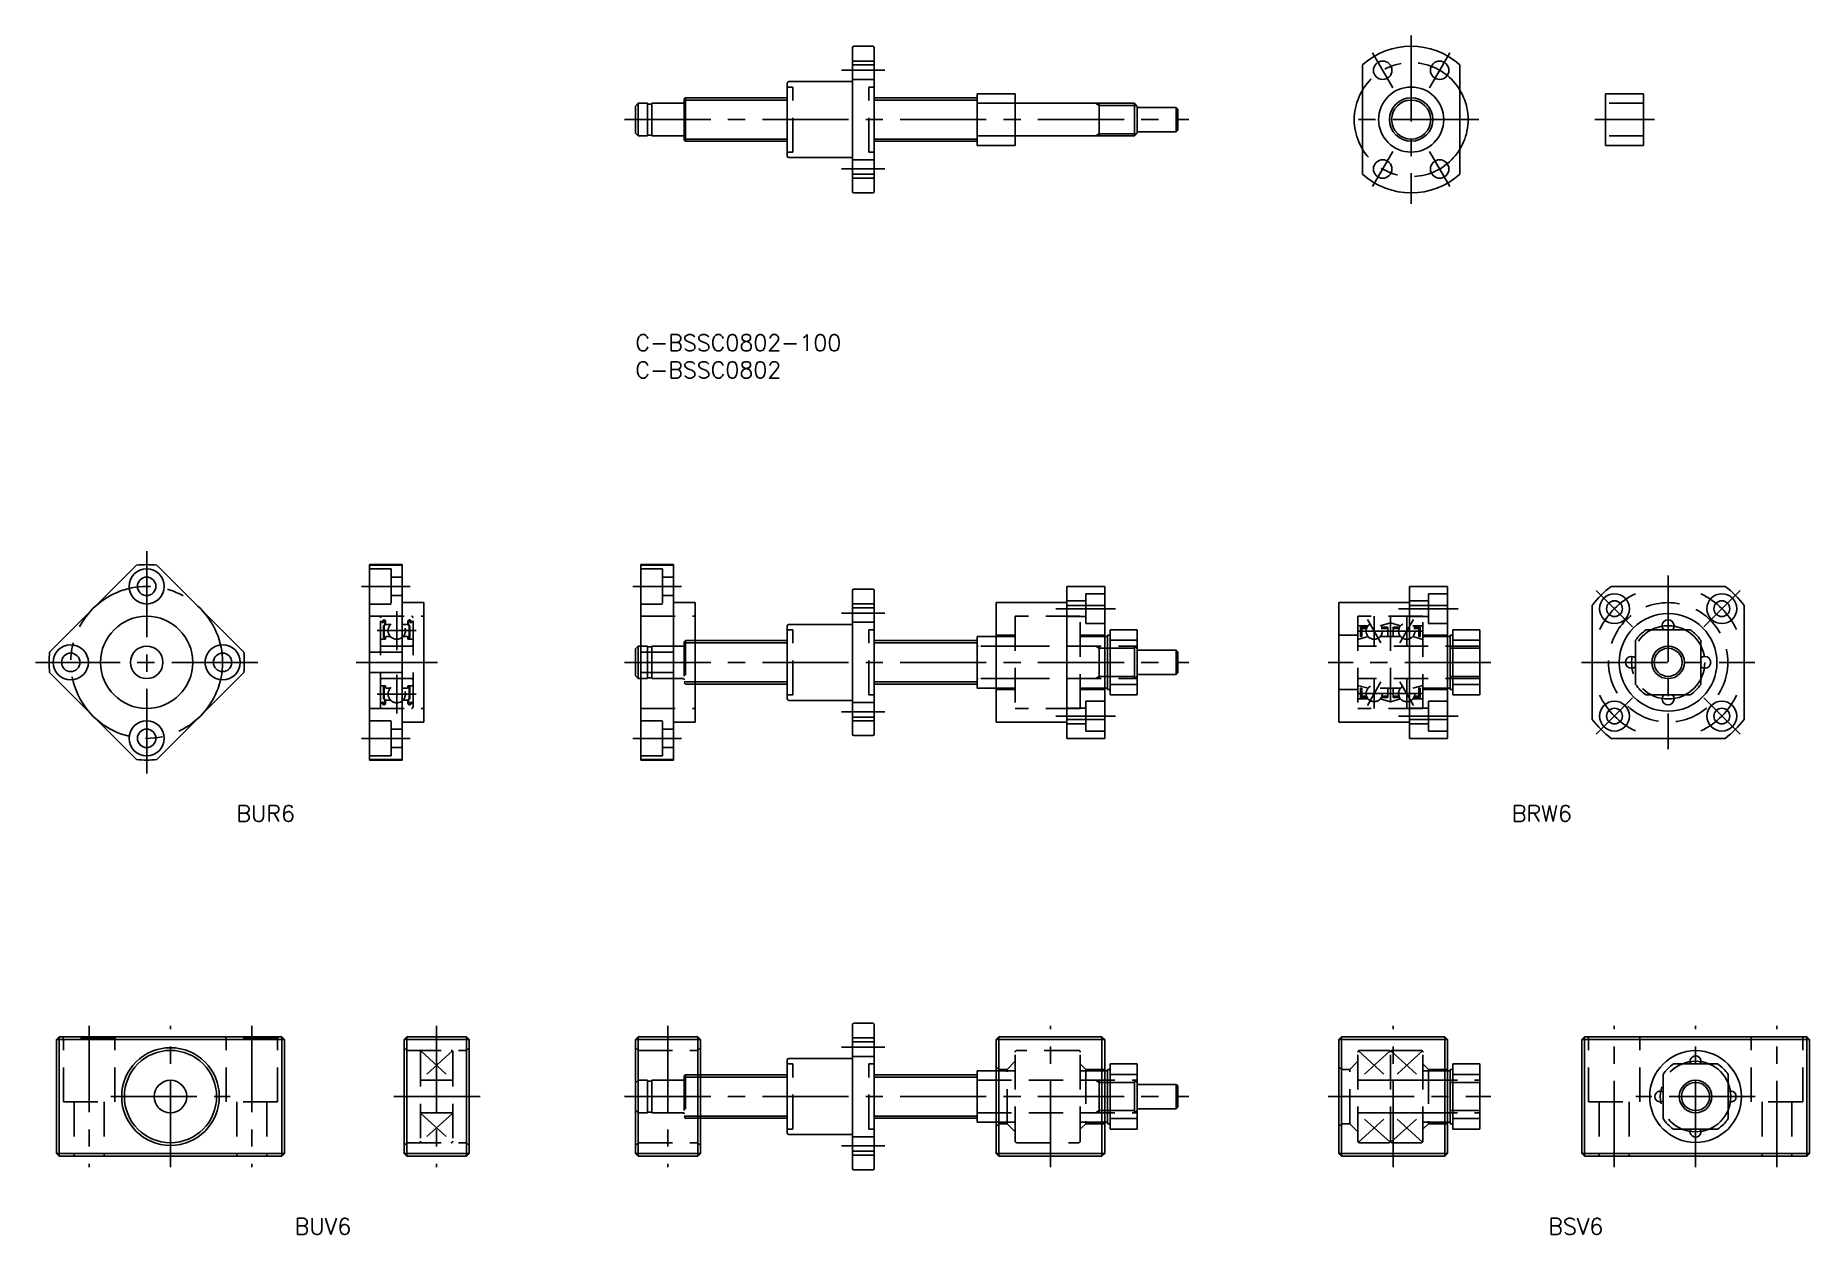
# Model space of a CAD drawing. Extents: x -111 to 216, y -166 to 55.
import ezdxf

# ---------------------------------------------------------------- set-up
doc = ezdxf.new("R2010")
doc.units = 0
doc.header["$LTSCALE"] = 0.5
for name, pattern in [('CENTER', [50.8, 31.75, -6.35, 6.35, -6.35]), ('DASHED', [19.05, 12.7, -6.35]), ('PHANTOM', [63.5, 31.75, -6.35, 6.35, -6.35, 6.35, -6.35])]:
    doc.linetypes.add(name, pattern=pattern)
doc.layers.get('0').update_dxf_attribs({"linetype": 'CONTINUOUS'})
doc.layers.add('CENTER', color=1, linetype='CENTER')
doc.styles.get("Standard").update_dxf_attribs({"font": 'txt.shx', "height": 3, "bigfont": 'bigfont.shx'})

# ---------------------------------------------------------------- blocks, each defined once
blk = doc.blocks.new('*U31')
at = {"color": 7, "linetype": 'CONTINUOUS'}
blk.add_text('C-BSSC0802-100', height=3, dxfattribs=at).set_placement((0, -3))
blk = doc.blocks.new('*U32')
at = {"color": 7, "linetype": 'CONTINUOUS'}
blk.add_text('C-BSSC0802', height=3, dxfattribs=at).set_placement((0, -8))
blk = doc.blocks.new('*U33')
at = {"color": 7, "linetype": 'CONTINUOUS'}
blk.add_text('BUR6', height=3, dxfattribs=at).set_placement((-73.55, -89.74))
blk = doc.blocks.new('*U34')
at = {"color": 7, "linetype": 'CONTINUOUS'}
blk.add_text('BUV6', height=3, dxfattribs=at).set_placement((-62.81, -165.81))
blk = doc.blocks.new('*U35')
at = {"color": 7, "linetype": 'CONTINUOUS'}
blk.add_text('BSV6', height=3, dxfattribs=at).set_placement((168.27, -165.81))
blk = doc.blocks.new('*U36')
at = {"color": 7, "linetype": 'CONTINUOUS'}
blk.add_text('BRW6', height=3, dxfattribs=at).set_placement((161.56, -89.74))

msp = doc.modelspace()

# ---------------------------------------------------------------- linework, layer by layer
at = {"color": 7, "linetype": 'CONTINUOUS'}
for p, q in [((40, 26.36), (40, 52.86)), ((40.25, 53.11), (43.75, 53.11)), ((44, 26.36), (44, 52.86)), ((40, 49.67), (44, 49.67)), ((134, 49.67), (134, 29.54)), ((152, 49.67), (152, 29.54)), ((28, 32.86), (28, 46.36)), ((28.25, 46.61), (40, 46.61)), ((0.5, 42.61), (0, 42.11)), ((0.5, 42.61), (0.5, 36.61)), ((0.5, 42.61), (2.2, 42.61)), ((2.2, 42.61), (2.2, 36.61)), ((3, 42.61), (8.8, 42.61)), ((3, 42.61), (3, 36.61)), ((9.2, 43.61), (9, 43.41)), ((9, 43.41), (9, 35.81)), ((9.2, 43.61), (28, 43.61)), ((9.2, 43.61), (9.2, 35.61)), ((44, 43.61), (63, 43.61)), ((63, 43.61), (63, 35.61)), ((63.2, 42.61), (92, 42.61)), ((85.5, 42.61), (85.5, 36.61)), ((92, 42.61), (92, 36.61)), ((92, 42.61), (92.5, 42.11)), ((178.84, 44.36), (185.84, 44.36)), ((178.84, 44.36), (178.84, 34.86)), ((185.84, 44.36), (185.84, 34.86)), ((0, 42.11), (0, 37.11)), ((2.2, 42.46), (3, 42.46)), ((92.5, 42.11), (92.5, 37.11)), ((92.5, 41.86), (99.7, 41.86)), ((99.7, 41.86), (100, 41.56)), ((99.7, 41.86), (99.7, 37.36)), ((100, 41.56), (100, 37.66)), ((0, 37.11), (0.5, 36.61)), ((0.5, 36.61), (2.2, 36.61)), ((2.2, 36.76), (3, 36.76)), ((3, 36.61), (8.8, 36.61)), ((63.2, 36.61), (92, 36.61)), ((92, 36.61), (92.5, 37.11)), ((92.5, 37.36), (99.7, 37.36)), ((100, 37.66), (99.7, 37.36)), ((9.2, 35.61), (9, 35.81)), ((9.2, 35.61), (28, 35.61)), ((44, 35.61), (63, 35.61)), ((178.84, 34.86), (185.84, 34.86)), ((28.25, 32.61), (40, 32.61)), ((44, 29.54), (40, 29.54)), ((40.25, 26.11), (43.75, 26.11)), ((-92, -42.5), (-108, -58.5)), ((-88.2, -42.5), (-72.2, -58.5)), ((-49, -78.39), (-49, -42.39)), ((-49, -42.39), (-43, -42.39)), ((-49, -42.5), (-43, -42.5)), ((-43, -42.39), (-43, -78.39)), ((1, -78.39), (1, -42.39)), ((1, -42.39), (7, -42.39)), ((1, -42.5), (7, -42.5)), ((7, -42.39), (7, -78.39)), ((40, -73.64), (40, -47.14)), ((40.25, -46.89), (43.75, -46.89)), ((44, -73.64), (44, -47.14)), ((79.5, -74.39), (79.5, -46.39)), ((79.5, -46.39), (86.5, -46.39)), ((86.5, -74.39), (86.5, -46.39)), ((142.68, -74.39), (142.68, -46.39)), ((142.68, -46.39), (149.68, -46.39)), ((149.68, -74.39), (149.68, -46.39)), ((179.87, -46.39), (200.87, -46.39)), ((-39, -49.39), (-43, -49.39)), ((-39, -71.39), (-39, -49.39)), ((11, -49.39), (7, -49.39)), ((11, -71.39), (11, -49.39)), ((40, -50.33), (44, -50.33)), ((66.5, -71.39), (66.5, -49.39)), ((66.5, -49.39), (79.5, -49.39)), ((79.5, -49.89), (86.5, -49.89)), ((129.68, -71.39), (129.68, -49.39)), ((129.68, -49.39), (142.68, -49.39)), ((142.68, -49.89), (149.68, -49.89)), ((176.37, -70.89), (176.37, -49.89)), ((204.37, -49.89), (204.37, -70.89)), ((28, -67.14), (28, -53.64)), ((28.25, -53.39), (40, -53.39)), ((87, -55.39), (87, -65.39)), ((87, -55.39), (87.5, -55.39)), ((87.5, -54.39), (92.5, -54.39)), ((87.5, -54.39), (87.5, -66.39)), ((92.5, -54.39), (92.5, -66.39)), ((150.18, -55.39), (150.18, -65.39)), ((150.18, -55.39), (150.68, -55.39)), ((150.68, -54.39), (155.68, -54.39)), ((150.68, -54.39), (150.68, -66.39)), ((155.68, -54.39), (155.68, -66.39)), ((186.3, -54.39), (194.44, -54.39)), ((-49, -58.5), (-43, -58.5)), ((0.5, -57.39), (0, -57.89)), ((0, -57.89), (0, -62.89)), ((0.5, -57.39), (0.5, -63.39)), ((1, -57.39), (0.5, -57.39)), ((1, -58.5), (7, -58.5)), ((11, -56.39), (28, -56.39)), ((44, -56.39), (63, -56.39)), ((63, -55.64), (63, -65.14)), ((66.5, -55.64), (63, -55.64)), ((86.5, -55.64), (87, -55.64)), ((92.5, -56.32), (87.5, -56.32)), ((92.5, -58.14), (99.7, -58.14)), ((99.7, -58.14), (100, -58.44)), ((99.7, -58.14), (99.7, -62.64)), ((100, -58.44), (100, -62.34)), ((149.68, -55.64), (150.18, -55.64)), ((155.68, -56.32), (150.68, -56.32)), ((184.37, -64.46), (184.37, -56.32)), ((196.37, -56.32), (196.37, -64.46)), ((-92, -78.29), (-108, -62.29)), ((-72.2, -62.29), (-88.2, -78.29)), ((-49, -62.29), (-43, -62.29)), ((0, -62.89), (0.5, -63.39)), ((1, -63.39), (0.5, -63.39)), ((1, -62.29), (7, -62.29)), ((11, -64.39), (28, -64.39)), ((44, -64.39), (63, -64.39)), ((66.5, -65.14), (63, -65.14)), ((86.5, -65.14), (87, -65.14)), ((87, -65.39), (87.5, -65.39)), ((92.5, -64.46), (87.5, -64.46)), ((92.5, -62.64), (99.7, -62.64)), ((100, -62.34), (99.7, -62.64)), ((149.68, -65.14), (150.18, -65.14)), ((150.18, -65.39), (150.68, -65.39)), ((155.68, -64.46), (150.68, -64.46)), ((28.25, -67.39), (40, -67.39)), ((87.5, -66.39), (92.5, -66.39)), ((150.68, -66.39), (155.68, -66.39)), ((194.44, -66.39), (186.3, -66.39)), ((-39, -71.39), (-43, -71.39)), ((11, -71.39), (7, -71.39)), ((44, -70.46), (40, -70.46)), ((66.5, -71.39), (79.5, -71.39)), ((86.5, -70.89), (79.5, -70.89)), ((129.68, -71.39), (142.68, -71.39)), ((149.68, -70.89), (142.68, -70.89)), ((40.25, -73.89), (43.75, -73.89)), ((86.5, -74.39), (79.5, -74.39)), ((149.68, -74.39), (142.68, -74.39)), ((179.87, -74.39), (200.87, -74.39)), ((-49, -78.29), (-43, -78.29)), ((-49, -78.39), (-43, -78.39)), ((1, -78.29), (7, -78.29)), ((1, -78.39), (7, -78.39)), ((40, -153.64), (40, -127.14)), ((40.25, -126.89), (43.75, -126.89)), ((44, -153.64), (44, -127.14)), ((-106.21, -129.39), (-106.71, -129.89)), ((-106.71, -129.89), (-106.71, -150.89)), ((-64.71, -129.89), (-106.71, -129.89)), ((-65.21, -129.39), (-106.21, -129.39)), ((-106.21, -129.39), (-106.21, -151.39)), ((-64.71, -129.89), (-65.21, -129.39)), ((-65.21, -151.39), (-65.21, -129.39)), ((-64.71, -150.89), (-64.71, -129.89)), ((-42.15, -129.39), (-42.65, -129.89)), ((-42.65, -129.89), (-42.65, -150.89)), ((-30.65, -129.89), (-42.65, -129.89)), ((-31.15, -129.39), (-42.15, -129.39)), ((-42.15, -129.39), (-42.15, -151.39)), ((-30.65, -129.89), (-31.15, -129.39)), ((-31.15, -151.39), (-31.15, -129.39)), ((-30.65, -150.89), (-30.65, -129.89)), ((0.5, -129.39), (0, -129.89)), ((0, -129.89), (0, -150.89)), ((12, -129.89), (0, -129.89)), ((11.5, -129.39), (0.5, -129.39)), ((0.5, -129.39), (0.5, -151.39)), ((12, -129.89), (11.5, -129.39)), ((11.5, -151.39), (11.5, -129.39)), ((12, -150.89), (12, -129.89)), ((40, -130.33), (44, -130.33)), ((66.5, -129.89), (67, -129.39)), ((66.5, -150.89), (66.5, -129.89)), ((86.5, -129.89), (66.5, -129.89)), ((86, -129.39), (67, -129.39)), ((67, -129.39), (67, -151.39)), ((86, -129.39), (86.5, -129.89)), ((86, -151.39), (86, -129.39)), ((86.5, -129.89), (86.5, -150.89)), ((129.68, -129.89), (130.18, -129.39)), ((129.68, -150.89), (129.68, -129.89)), ((149.68, -129.89), (129.68, -129.89)), ((149.18, -129.39), (130.18, -129.39)), ((130.18, -129.39), (130.18, -151.39)), ((149.18, -129.39), (149.68, -129.89)), ((149.18, -151.39), (149.18, -129.39)), ((149.68, -129.89), (149.68, -150.89)), ((174.43, -129.89), (174.93, -129.39)), ((216.43, -129.89), (174.43, -129.89)), ((174.43, -129.89), (174.43, -150.89)), ((174.93, -129.39), (215.93, -129.39)), ((174.93, -129.39), (174.93, -151.39)), ((215.93, -151.39), (215.93, -129.39)), ((215.93, -129.39), (216.43, -129.89)), ((216.43, -129.89), (216.43, -150.89)), ((28, -147.14), (28, -133.64)), ((28.25, -133.39), (40, -133.39)), ((12, -136.39), (28, -136.39)), ((44, -136.39), (63, -136.39)), ((63, -135.64), (66.5, -135.64)), ((63, -135.64), (63, -145.14)), ((86.5, -135.64), (87, -135.64)), ((87, -145.39), (87, -135.39)), ((87, -135.39), (87.5, -135.39)), ((87.5, -134.39), (92.5, -134.39)), ((87.5, -134.39), (87.5, -146.39)), ((92.5, -136.32), (87.5, -136.32)), ((92.5, -134.39), (92.5, -146.39)), ((149.68, -135.64), (150.18, -135.64)), ((150.18, -145.39), (150.18, -135.39)), ((150.18, -135.39), (150.68, -135.39)), ((150.68, -134.39), (155.68, -134.39)), ((150.68, -134.39), (150.68, -146.39)), ((155.68, -136.32), (150.68, -136.32)), ((155.68, -134.39), (155.68, -146.39)), ((189.43, -144.46), (189.43, -136.32)), ((191.36, -134.39), (199.5, -134.39)), ((201.43, -136.32), (201.43, -144.46)), ((92.5, -138.14), (99.7, -138.14)), ((99.7, -138.14), (100, -138.44)), ((99.7, -138.14), (99.7, -142.64)), ((100, -138.44), (100, -142.34)), ((92.5, -142.64), (99.7, -142.64)), ((100, -142.34), (99.7, -142.64)), ((12, -144.39), (28, -144.39)), ((44, -144.39), (63, -144.39)), ((63, -145.14), (66.5, -145.14)), ((86.5, -145.14), (87, -145.14)), ((87, -145.39), (87.5, -145.39)), ((92.5, -144.46), (87.5, -144.46)), ((87.5, -146.39), (92.5, -146.39)), ((149.68, -145.14), (150.18, -145.14)), ((150.18, -145.39), (150.68, -145.39)), ((155.68, -144.46), (150.68, -144.46)), ((150.68, -146.39), (155.68, -146.39)), ((199.5, -146.39), (191.36, -146.39)), ((28.25, -147.39), (40, -147.39)), ((-106.71, -150.89), (-106.21, -151.39)), ((-106.71, -150.89), (-64.71, -150.89)), ((-65.21, -151.39), (-106.21, -151.39)), ((-65.21, -151.39), (-64.71, -150.89)), ((-42.65, -150.89), (-42.15, -151.39)), ((-42.65, -150.89), (-30.65, -150.89)), ((-31.15, -151.39), (-42.15, -151.39)), ((-31.15, -151.39), (-30.65, -150.89)), ((0, -150.89), (0.5, -151.39)), ((0, -150.89), (12, -150.89)), ((11.5, -151.39), (0.5, -151.39)), ((11.5, -151.39), (12, -150.89)), ((44, -150.46), (40, -150.46)), ((67, -151.39), (66.5, -150.89)), ((66.5, -150.89), (86.5, -150.89)), ((86, -151.39), (67, -151.39)), ((86.5, -150.89), (86, -151.39)), ((130.18, -151.39), (129.68, -150.89)), ((129.68, -150.89), (149.68, -150.89)), ((149.18, -151.39), (130.18, -151.39)), ((149.68, -150.89), (149.18, -151.39)), ((174.43, -150.89), (216.43, -150.89)), ((174.93, -151.39), (174.43, -150.89)), ((215.93, -151.39), (174.93, -151.39)), ((216.43, -150.89), (215.93, -151.39)), ((40.25, -153.89), (43.75, -153.89))]:
    msp.add_line(p, q, dxfattribs=at)
at = {"color": 3, "linetype": 'DASHED'}
for p, q in [((44, 50.4), (40, 50.4)), ((44, 47), (40, 47)), ((28, 45.61), (29, 45.61)), ((29, 33.61), (29, 45.61)), ((43, 33.61), (43, 45.61)), ((43, 45.61), (44, 45.61)), ((185.84, 42.61), (178.84, 42.61)), ((185.84, 36.61), (178.84, 36.61)), ((28, 33.61), (29, 33.61)), ((43, 33.61), (44, 33.61)), ((44, 32.21), (40, 32.21)), ((44, 28.81), (40, 28.81)), ((-49, -43.14), (-45, -43.14)), ((-45, -43.14), (-45, -49.64)), ((-45, -44.69), (-43, -44.69)), ((1, -43.14), (5, -43.14)), ((5, -43.14), (5, -49.64)), ((5, -44.69), (7, -44.69)), ((-45, -48.09), (-43, -48.09)), ((5, -48.09), (7, -48.09)), ((79.5, -49.05), (83, -49.05)), ((86.5, -47.75), (83, -47.75)), ((83, -53.25), (83, -47.75)), ((142.68, -49.05), (146.18, -49.05)), ((149.68, -47.75), (146.18, -47.75)), ((146.18, -53.25), (146.18, -47.75)), ((-49, -49.64), (-45, -49.64)), ((-49, -51.89), (-39, -51.89)), ((-47, -68.59), (-47, -52.19)), ((-41, -68.59), (-41, -52.19)), ((1, -49.64), (5, -49.64)), ((1, -51.89), (11, -51.89)), ((44, -49.6), (40, -49.6)), ((82, -51.89), (70, -51.89)), ((70, -51.89), (70, -68.89)), ((79.5, -51.95), (83, -51.95)), ((82, -68.89), (82, -51.89)), ((145.18, -51.89), (133.18, -51.89)), ((133.18, -51.89), (133.18, -68.89)), ((139.18, -51.89), (139.18, -68.89)), ((142.68, -51.95), (146.18, -51.95)), ((145.18, -68.89), (145.18, -51.89)), ((-47, -52.79), (-46.9, -52.89)), ((-46.9, -52.89), (-46.69, -52.89)), ((-46.69, -52.89), (-46.58, -52.72)), ((-46.64, -53.07), (-46.53, -53.13)), ((-46.58, -52.96), (-46.47, -52.78)), ((-46.47, -53.02), (-46.58, -52.96)), ((-46.53, -53.13), (-46.47, -53.02)), ((-46.18, -53.44), (-46.44, -53.7)), ((-46.44, -53.7), (-46.44, -55.75)), ((-46.06, -53.5), (-46.31, -53.75)), ((-46.31, -55.75), (-46.31, -53.75)), ((-46.18, -52.86), (-46.18, -53.44)), ((-46.06, -52.86), (-46.06, -53.5)), ((-46.06, -53.34), (-45.96, -53.44)), ((-45.96, -53.44), (-45.14, -53.44)), ((-42.04, -53.44), (-42.86, -53.44)), ((-41.94, -53.34), (-42.04, -53.44)), ((-41.94, -52.86), (-41.94, -53.5)), ((-41.94, -53.5), (-41.69, -53.75)), ((-41.82, -52.86), (-41.82, -53.44)), ((-41.82, -53.44), (-41.57, -53.7)), ((-41.69, -55.75), (-41.69, -53.75)), ((-41.57, -53.7), (-41.57, -55.75)), ((-41.42, -52.96), (-41.53, -52.78)), ((-41.53, -53.02), (-41.42, -52.96)), ((-41.47, -53.13), (-41.53, -53.02)), ((-41.36, -53.07), (-41.47, -53.13)), ((-41.31, -52.89), (-41.42, -52.72)), ((-41.1, -52.89), (-41.31, -52.89)), ((-41, -52.79), (-41.1, -52.89)), ((28, -54.39), (29, -54.39)), ((29, -66.39), (29, -54.39)), ((44, -53), (40, -53)), ((43, -66.39), (43, -54.39)), ((43, -54.39), (44, -54.39)), ((70, -55.39), (66.5, -55.39)), ((86.5, -55.39), (82, -55.39)), ((86.5, -53.25), (83, -53.25)), ((133.18, -55.39), (129.68, -55.39)), ((133.18, -53.64), (133.68, -53.64)), ((133.18, -53.64), (133.68, -53.64)), ((133.18, -53.64), (135.06, -53.64)), ((133.68, -53.89), (134.88, -53.89)), ((133.68, -53.89), (133.68, -55.64)), ((133.93, -54.14), (134.88, -54.14)), ((133.93, -54.14), (133.93, -55.64)), ((137.3, -53.64), (139.18, -53.14)), ((137.48, -53.89), (138.68, -53.89)), ((137.48, -54.14), (138.68, -54.14)), ((138.68, -53.89), (138.68, -55.64)), ((141.06, -53.64), (139.18, -53.14)), ((139.68, -53.89), (139.68, -55.64)), ((140.88, -53.89), (139.68, -53.89)), ((140.88, -54.14), (139.68, -54.14)), ((145.18, -53.64), (143.3, -53.64)), ((144.68, -53.89), (143.48, -53.89)), ((144.43, -54.14), (143.48, -54.14)), ((144.43, -54.14), (144.43, -55.64)), ((144.68, -53.89), (144.68, -55.64)), ((149.68, -55.39), (145.18, -55.39)), ((149.68, -53.25), (146.18, -53.25)), ((-47, -56.19), (-46.9, -56.09)), ((-46.9, -56.09), (-46.06, -56.09)), ((-41.3, -57.39), (-46.7, -57.39)), ((-46.12, -55.75), (-46.31, -55.75)), ((-46.31, -55.87), (-46.12, -55.87)), ((-46.12, -55.87), (-46.12, -55.75)), ((-46.06, -55.74), (-45.96, -55.64)), ((-46.06, -56.09), (-46.06, -55.74)), ((-45.96, -55.64), (-45.14, -55.64)), ((-42.04, -55.64), (-42.86, -55.64)), ((-41.94, -55.74), (-42.04, -55.64)), ((-41.94, -56.09), (-41.94, -55.74)), ((-41.1, -56.09), (-41.94, -56.09)), ((-41.88, -55.87), (-41.88, -55.75)), ((-41.88, -55.75), (-41.69, -55.75)), ((-41.69, -55.87), (-41.88, -55.87)), ((-41, -56.19), (-41.1, -56.09)), ((1, -57.39), (2.2, -57.39)), ((2.2, -57.39), (2.2, -63.39)), ((2.2, -57.54), (3, -57.54)), ((3, -57.39), (8.8, -57.39)), ((3, -57.39), (3, -63.39)), ((9.2, -56.39), (9, -56.59)), ((9, -56.59), (9, -64.19)), ((9, -56.79), (11, -56.79)), ((9.2, -56.39), (11, -56.39)), ((9.2, -56.39), (9.2, -64.39)), ((70, -57.39), (63, -57.39)), ((66.5, -55.64), (70, -55.64)), ((70, -57.39), (92.5, -57.39)), ((82, -55.64), (86.5, -55.64)), ((85.5, -57.8), (84.8, -57.39)), ((85.5, -57.39), (85.5, -63.39)), ((85.5, -57.8), (92.41, -57.8)), ((92, -57.39), (92, -63.39)), ((92, -57.39), (92.5, -57.89)), ((135.06, -55.64), (133.18, -56.15)), ((155.68, -57.39), (133.18, -57.39)), ((133.68, -55.64), (133.93, -55.64)), ((139.18, -55.64), (137.3, -55.64)), ((139.18, -55.64), (141.06, -55.64)), ((143.3, -55.64), (145.18, -56.15)), ((144.68, -55.64), (144.43, -55.64)), ((145.18, -55.64), (149.68, -55.64)), ((155.68, -57.8), (150.18, -57.8)), ((-47, -64.59), (-46.9, -64.69)), ((-46.9, -64.69), (-46.06, -64.69)), ((-41.3, -63.39), (-46.7, -63.39)), ((-46.44, -67.09), (-46.44, -65.04)), ((-46.31, -64.91), (-46.12, -64.91)), ((-46.12, -65.04), (-46.31, -65.04)), ((-46.31, -65.04), (-46.31, -67.04)), ((-46.12, -64.91), (-46.12, -65.04)), ((-46.06, -64.69), (-46.06, -65.04)), ((-46.06, -65.04), (-45.96, -65.14)), ((-45.96, -65.14), (-45.14, -65.14)), ((-42.04, -65.14), (-42.86, -65.14)), ((-41.94, -65.04), (-42.04, -65.14)), ((-41.94, -64.69), (-41.94, -65.04)), ((-41.1, -64.69), (-41.94, -64.69)), ((-41.88, -64.91), (-41.88, -65.04)), ((-41.69, -64.91), (-41.88, -64.91)), ((-41.88, -65.04), (-41.69, -65.04)), ((-41.69, -65.04), (-41.69, -67.04)), ((-41.57, -67.09), (-41.57, -65.04)), ((-41, -64.59), (-41.1, -64.69)), ((1, -63.39), (2.2, -63.39)), ((2.2, -63.24), (3, -63.24)), ((3, -63.39), (8.8, -63.39)), ((9, -64), (11, -64)), ((9.2, -64.39), (9, -64.19)), ((9.2, -64.39), (11, -64.39)), ((70, -63.39), (63, -63.39)), ((66.5, -65.14), (70, -65.14)), ((70, -65.39), (66.5, -65.39)), ((70, -63.39), (92.5, -63.39)), ((86.5, -65.14), (82, -65.14)), ((86.5, -65.39), (82, -65.39)), ((85.5, -62.99), (84.8, -63.39)), ((85.5, -62.99), (92.41, -62.99)), ((92, -63.39), (92.5, -62.89)), ((133.18, -65.39), (129.68, -65.39)), ((155.68, -63.39), (133.18, -63.39)), ((135.06, -65.14), (133.18, -64.64)), ((133.68, -65.14), (133.93, -65.14)), ((133.68, -66.89), (133.68, -65.14)), ((133.93, -66.64), (133.93, -65.14)), ((139.18, -65.14), (137.3, -65.14)), ((138.68, -66.89), (138.68, -65.14)), ((139.18, -65.14), (141.06, -65.14)), ((139.68, -66.89), (139.68, -65.14)), ((143.3, -65.14), (145.18, -64.64)), ((144.68, -65.14), (144.43, -65.14)), ((144.43, -66.64), (144.43, -65.14)), ((144.68, -66.89), (144.68, -65.14)), ((149.68, -65.14), (145.18, -65.14)), ((149.68, -65.39), (145.18, -65.39)), ((155.68, -62.99), (150.18, -62.99)), ((-47, -67.99), (-46.9, -67.89)), ((-46.9, -67.89), (-46.69, -67.89)), ((-46.69, -67.89), (-46.58, -68.07)), ((-46.64, -67.72), (-46.53, -67.66)), ((-46.47, -67.77), (-46.58, -67.83)), ((-46.58, -67.83), (-46.47, -68.01)), ((-46.53, -67.66), (-46.47, -67.77)), ((-46.18, -67.34), (-46.44, -67.09)), ((-46.06, -67.29), (-46.31, -67.04)), ((-46.18, -67.93), (-46.18, -67.34)), ((-46.06, -67.93), (-46.06, -67.29)), ((-46.06, -67.44), (-45.96, -67.34)), ((-45.96, -67.34), (-45.14, -67.34)), ((-42.04, -67.34), (-42.86, -67.34)), ((-41.94, -67.44), (-42.04, -67.34)), ((-41.94, -67.29), (-41.69, -67.04)), ((-41.94, -67.93), (-41.94, -67.29)), ((-41.82, -67.34), (-41.57, -67.09)), ((-41.82, -67.93), (-41.82, -67.34)), ((-41.47, -67.66), (-41.53, -67.77)), ((-41.53, -67.77), (-41.42, -67.83)), ((-41.42, -67.83), (-41.53, -68.01)), ((-41.36, -67.72), (-41.47, -67.66)), ((-41.31, -67.89), (-41.42, -68.07)), ((-41.1, -67.89), (-41.31, -67.89)), ((-41, -67.99), (-41.1, -67.89)), ((28, -66.39), (29, -66.39)), ((44, -67.79), (40, -67.79)), ((43, -66.39), (44, -66.39)), ((83, -73.04), (83, -67.54)), ((86.5, -67.54), (83, -67.54)), ((133.18, -67.14), (133.68, -67.14)), ((133.18, -67.14), (133.68, -67.14)), ((133.18, -67.14), (135.06, -67.14)), ((133.68, -66.89), (134.88, -66.89)), ((133.93, -66.64), (134.88, -66.64)), ((137.3, -67.14), (139.18, -67.65)), ((137.48, -66.64), (138.68, -66.64)), ((137.48, -66.89), (138.68, -66.89)), ((141.06, -67.14), (139.18, -67.65)), ((140.88, -66.64), (139.68, -66.64)), ((140.88, -66.89), (139.68, -66.89)), ((145.18, -67.14), (143.3, -67.14)), ((144.43, -66.64), (143.48, -66.64)), ((144.68, -66.89), (143.48, -66.89)), ((146.18, -73.04), (146.18, -67.54)), ((149.68, -67.54), (146.18, -67.54)), ((-49, -68.89), (-39, -68.89)), ((-49, -71.14), (-45, -71.14)), ((-45, -77.64), (-45, -71.14)), ((1, -68.89), (11, -68.89)), ((1, -71.14), (5, -71.14)), ((5, -77.64), (5, -71.14)), ((44, -71.19), (40, -71.19)), ((82, -68.89), (70, -68.89)), ((79.5, -68.84), (83, -68.84)), ((79.5, -71.74), (83, -71.74)), ((145.18, -68.89), (133.18, -68.89)), ((142.68, -68.84), (146.18, -68.84)), ((142.68, -71.74), (146.18, -71.74)), ((-45, -72.69), (-43, -72.69)), ((5, -72.69), (7, -72.69)), ((86.5, -73.04), (83, -73.04)), ((149.68, -73.04), (146.18, -73.04)), ((-49, -77.64), (-45, -77.64)), ((-45, -76.09), (-43, -76.09)), ((1, -77.64), (5, -77.64)), ((5, -76.09), (7, -76.09)), ((-105.46, -129.69), (-105.76, -129.39)), ((-105.46, -141.39), (-105.46, -129.69)), ((-95.96, -129.69), (-105.46, -129.69)), ((-95.96, -129.69), (-95.66, -129.39)), ((-95.96, -141.39), (-95.96, -129.69)), ((-75.46, -129.69), (-75.76, -129.39)), ((-75.46, -141.39), (-75.46, -129.69)), ((-65.96, -129.69), (-75.46, -129.69)), ((-65.96, -129.69), (-65.66, -129.39)), ((-65.96, -141.39), (-65.96, -129.69)), ((44, -129.6), (40, -129.6)), ((175.68, -141.39), (175.68, -129.39)), ((185.18, -141.39), (185.18, -129.39)), ((205.68, -141.39), (205.68, -129.39)), ((215.18, -141.39), (215.18, -129.39)), ((-42.65, -131.39), (-42.15, -131.89)), ((-42.15, -131.89), (-31.15, -131.89)), ((-39.65, -132.19), (-39.65, -148.59)), ((-39.57, -131.99), (-33.73, -137.3)), ((-33.73, -131.99), (-39.57, -137.3)), ((-33.65, -132.19), (-33.65, -148.59)), ((-30.65, -131.39), (-31.15, -131.89)), ((0, -131.39), (0.5, -131.89)), ((0.5, -131.89), (11.5, -131.89)), ((12, -131.39), (11.5, -131.89)), ((44, -133), (40, -133)), ((68.5, -135.39), (70, -133.89)), ((70, -148.59), (70, -132.19)), ((81.7, -131.89), (70.3, -131.89)), ((82, -148.59), (82, -132.19)), ((131.68, -135.39), (133.18, -133.89)), ((133.18, -148.59), (133.18, -132.19)), ((133.26, -131.99), (139.1, -137.3)), ((139.1, -131.99), (133.26, -137.3)), ((138.88, -131.89), (133.48, -131.89)), ((139.18, -148.59), (139.18, -132.19)), ((145.1, -131.99), (139.26, -137.3)), ((139.26, -131.99), (145.1, -137.3)), ((144.88, -131.89), (139.48, -131.89)), ((145.18, -148.59), (145.18, -132.19)), ((9.2, -136.39), (9, -136.59)), ((9, -136.59), (9, -144.19)), ((9, -136.79), (12, -136.79)), ((9.2, -136.39), (12, -136.39)), ((9.2, -136.39), (9.2, -144.39)), ((28, -134.39), (29, -134.39)), ((29, -146.39), (29, -134.39)), ((43, -146.39), (43, -134.39)), ((43, -134.39), (44, -134.39)), ((67, -135.39), (66.5, -134.89)), ((66.5, -135.64), (70, -135.64)), ((67, -135.39), (68.5, -135.39)), ((68.5, -145.39), (68.5, -135.39)), ((82, -134.39), (83, -135.39)), ((86.5, -135.64), (82, -135.64)), ((83, -135.39), (83, -145.39)), ((86.5, -135.39), (83, -135.39)), ((130.18, -135.39), (129.68, -134.89)), ((130.18, -135.39), (131.68, -135.39)), ((131.68, -145.39), (131.68, -135.39)), ((145.18, -134.39), (146.18, -135.39)), ((149.68, -135.64), (145.18, -135.64)), ((146.18, -135.39), (146.18, -145.39)), ((149.68, -135.39), (146.18, -135.39)), ((-33.95, -137.39), (-39.35, -137.39)), ((0.5, -137.39), (0, -137.89)), ((0.5, -137.39), (0.5, -143.39)), ((0.5, -137.39), (2.2, -137.39)), ((2.2, -137.39), (2.2, -143.39)), ((2.2, -137.54), (3, -137.54)), ((3, -137.39), (8.8, -137.39)), ((3, -137.39), (3, -143.39)), ((63, -137.39), (92.5, -137.39)), ((85.5, -137.8), (84.8, -137.39)), ((85.5, -137.39), (85.5, -143.39)), ((85.5, -137.8), (92.41, -137.8)), ((92, -137.39), (92, -143.39)), ((92, -137.39), (92.5, -137.89)), ((133.48, -137.39), (138.88, -137.39)), ((139.48, -137.39), (144.88, -137.39)), ((145.18, -137.39), (155.68, -137.39)), ((155.68, -137.8), (150.18, -137.8)), ((-105.46, -141.39), (-95.96, -141.39)), ((-103.46, -141.39), (-103.46, -151.39)), ((-97.96, -141.39), (-97.96, -151.39)), ((-65.96, -141.39), (-75.46, -141.39)), ((-73.46, -141.39), (-73.46, -151.39)), ((-67.96, -141.39), (-67.96, -151.39)), ((-39.57, -143.49), (-33.73, -148.8)), ((-33.73, -143.49), (-39.57, -148.8)), ((-33.95, -143.39), (-39.35, -143.39)), ((0, -142.89), (0.5, -143.39)), ((0.5, -143.39), (2.2, -143.39)), ((2.2, -143.24), (3, -143.24)), ((3, -143.39), (8.8, -143.39)), ((63, -143.39), (92.5, -143.39)), ((85.5, -142.99), (84.8, -143.39)), ((85.5, -142.99), (92.41, -142.99)), ((92, -143.39), (92.5, -142.89)), ((133.26, -148.8), (139.1, -143.49)), ((139.1, -148.8), (133.26, -143.49)), ((133.48, -143.39), (138.88, -143.39)), ((145.1, -148.8), (139.26, -143.49)), ((139.26, -148.8), (145.1, -143.49)), ((139.48, -143.39), (144.88, -143.39)), ((145.18, -143.39), (155.68, -143.39)), ((155.68, -142.99), (150.18, -142.99)), ((175.68, -141.39), (185.18, -141.39)), ((177.68, -141.39), (177.68, -151.39)), ((183.18, -141.39), (183.18, -151.39)), ((215.18, -141.39), (205.68, -141.39)), ((207.68, -141.39), (207.68, -151.39)), ((213.18, -141.39), (213.18, -151.39)), ((9, -144), (12, -144)), ((9.2, -144.39), (9, -144.19)), ((9.2, -144.39), (12, -144.39)), ((28, -146.39), (29, -146.39)), ((43, -146.39), (44, -146.39)), ((66.5, -145.14), (70, -145.14)), ((67, -145.39), (66.5, -145.89)), ((67, -145.39), (68.5, -145.39)), ((68.5, -145.39), (70, -146.89)), ((82, -145.14), (86.5, -145.14)), ((82, -146.39), (83, -145.39)), ((86.5, -145.39), (83, -145.39)), ((130.18, -145.39), (129.68, -145.89)), ((130.18, -145.39), (131.68, -145.39)), ((131.68, -145.39), (133.18, -146.89)), ((145.18, -145.14), (149.68, -145.14)), ((145.18, -146.39), (146.18, -145.39)), ((149.68, -145.39), (146.18, -145.39)), ((-42.65, -149.39), (-42.15, -148.89)), ((-42.15, -148.89), (-31.15, -148.89)), ((-30.65, -149.39), (-31.15, -148.89)), ((0, -149.39), (0.5, -148.89)), ((0.5, -148.89), (11.5, -148.89)), ((12, -149.39), (11.5, -148.89)), ((44, -147.79), (40, -147.79)), ((70.3, -148.89), (81.7, -148.89)), ((133.48, -148.89), (138.88, -148.89)), ((139.48, -148.89), (144.88, -148.89)), ((44, -151.19), (40, -151.19))]:
    msp.add_line(p, q, dxfattribs=at)
at = {"color": 3, "linetype": 'CONTINUOUS'}
for p, q in [((9, 43.21), (28, 43.21)), ((44, 43.21), (63, 43.21)), ((85.5, 42.2), (84.8, 42.61)), ((85.5, 42.2), (92.41, 42.2)), ((9, 36), (28, 36)), ((44, 36), (63, 36)), ((85.5, 37.01), (84.8, 36.61)), ((85.5, 37.01), (92.41, 37.01)), ((11, -56.79), (28, -56.79)), ((44, -56.79), (63, -56.79)), ((11, -64), (28, -64)), ((44, -64), (63, -64)), ((12, -136.79), (28, -136.79)), ((44, -136.79), (63, -136.79)), ((12, -144), (28, -144)), ((44, -144), (63, -144))]:
    msp.add_line(p, q, dxfattribs=at)
at = {"color": 3, "linetype": 'PHANTOM'}
for p, q in [((63, 44.36), (70, 44.36)), ((63, 43.61), (63, 44.36)), ((70, 44.36), (70, 34.86)), ((63, 35.61), (63, 34.86)), ((63, 34.86), (70, 34.86))]:
    msp.add_line(p, q, dxfattribs=at)
at = {"color": 7, "linetype": 'CONTINUOUS'}
for centre, radius in [((137.75, 48.7), 1.7), ((148.25, 48.7), 1.7), ((143, 39.61), 6), ((143, 39.61), 3.6), ((137.75, 30.51), 1.7), ((148.25, 30.51), 1.7), ((-90.1, -46.39), 3.25), ((-90.1, -46.39), 1.7), ((180.48, -50.5), 2.75), ((180.48, -50.5), 1.45), ((200.27, -50.5), 2.75), ((200.27, -50.5), 1.45), ((-90.1, -60.39), 8.5), ((190.37, -60.39), 9), ((-104.1, -60.39), 3.25), ((-104.1, -60.39), 1.7), ((-90.1, -60.39), 3), ((-76.1, -60.39), 3.25), ((-76.1, -60.39), 1.7), ((190.37, -60.39), 2.59), ((180.48, -70.29), 2.75), ((200.27, -70.29), 2.75), ((-90.1, -74.39), 3.25), ((180.48, -70.29), 1.45), ((200.27, -70.29), 1.45), ((-90.1, -74.39), 1.7), ((-85.71, -140.39), 9), ((-85.71, -140.39), 8.5), ((195.43, -140.39), 8.46), ((-85.71, -140.39), 3), ((195.43, -140.39), 2.59)]:
    msp.add_circle(centre, radius, dxfattribs=at)
at = {"color": 3, "linetype": 'CONTINUOUS'}
for centre, radius in [((143, 39.61), 4), ((190.37, -60.39), 3), ((195.43, -140.39), 3)]:
    msp.add_circle(centre, radius, dxfattribs=at)
at = {"color": 3, "linetype": 'DASHED'}
for centre, radius in [((190.37, -60.39), 11), ((-44, -54.54), 1.59), ((136.18, -54.64), 1.5), ((142.18, -54.64), 1.5), ((-44, -66.24), 1.59), ((136.18, -66.14), 1.5), ((142.18, -66.14), 1.5)]:
    msp.add_circle(centre, radius, dxfattribs=at)
at = {"color": 7, "linetype": 'CONTINUOUS'}
for centre, radius, start, end in [((40.25, 52.86), 0.25, 90, 180), ((43.75, 52.86), 0.25, 0, 90), ((143, 39.61), 13.5, 48.1897, 131.8103), ((28.25, 46.36), 0.25, 90, 180), ((8.8, 42.81), 0.2, 270, 0), ((63.2, 42.81), 0.2, 180, 270), ((8.8, 36.41), 0.2, 0, 90), ((63.2, 36.41), 0.2, 90, 180), ((28.25, 32.86), 0.25, 180, 270), ((143, 39.61), 13.5, 228.1897, 311.8103), ((40.25, 26.36), 0.25, 180, 270), ((43.75, 26.36), 0.25, 270, 0), ((-90.1, -60.39), 18, 83.9424, 96.0576), ((40.25, -47.14), 0.25, 90, 180), ((43.75, -47.14), 0.25, 0, 90), ((190.37, -60.39), 17.5, 126.8699, 143.1301), ((190.37, -60.39), 17.5, 36.8699, 53.1301), ((28.25, -53.64), 0.25, 90, 180), ((190.37, -60.39), 7.25, 124.1484, 145.8516), ((190.37, -53.64), 1.1, 317.0141, 222.9859), ((190.37, -60.39), 7.25, 34.1484, 55.8516), ((-90.1, -60.39), 18, 173.9424, 186.0576), ((-90.1, -60.39), 18, 353.9424, 6.0576), ((183.62, -60.39), 1.1, 47.0141, 312.9859), ((197.12, -60.39), 1.1, 227.0141, 132.9859), ((190.37, -60.39), 7.25, 214.1484, 235.8516), ((190.37, -60.39), 7.25, 304.1484, 325.8516), ((28.25, -67.14), 0.25, 180, 270), ((190.37, -67.14), 1.1, 137.0141, 42.9859), ((190.37, -60.39), 17.5, 216.8699, 233.1301), ((190.37, -60.39), 17.5, 306.8699, 323.1301), ((40.25, -73.64), 0.25, 180, 270), ((43.75, -73.64), 0.25, 270, 0), ((-90.1, -60.39), 18, 263.9424, 276.0576), ((40.25, -127.14), 0.25, 90, 180), ((43.75, -127.14), 0.25, 0, 90), ((28.25, -133.64), 0.25, 90, 180), ((195.43, -133.89), 1, 330, 210), ((195.43, -140.39), 7.25, 124.1484, 145.8516), ((195.43, -140.39), 7.25, 34.1484, 55.8516), ((188.93, -140.39), 1, 60, 300), ((201.93, -140.39), 1, 240, 120), ((28.25, -147.14), 0.25, 180, 270), ((195.43, -140.39), 7.25, 214.1484, 235.8516), ((195.43, -146.89), 1, 150, 30), ((195.43, -140.39), 7.25, 304.1484, 325.8516), ((40.25, -153.64), 0.25, 180, 270), ((43.75, -153.64), 0.25, 270, 0)]:
    msp.add_arc(centre, radius, start, end, dxfattribs=at)
at = {"color": 3, "linetype": 'DASHED'}
for centre, radius, start, end in [((-46.7, -52.19), 0.3, 90, 180), ((-41.3, -52.19), 0.3, 0, 90), ((-46.58, -52.96), 0.126, 149.9926, 240.0026), ((-46.34, -52.86), 0.282, 0, 150.0017), ((-46.34, -52.86), 0.156, 0, 150.0019), ((-41.66, -52.86), 0.282, 29.9983, 180), ((-41.66, -52.86), 0.156, 29.9981, 180), ((-41.42, -52.96), 0.126, 299.9974, 30.0074), ((-46.7, -57.09), 0.3, 180, 270), ((-46.31, -55.75), 0.126, 180, 270), ((-41.69, -55.75), 0.126, 270, 359.9999), ((-41.3, -57.09), 0.3, 270, 0), ((8.8, -57.19), 0.2, 270, 0), ((63.2, -57.19), 0.2, 180, 270), ((-46.7, -63.69), 0.3, 90, 180), ((-46.31, -65.04), 0.126, 90, 179.9999), ((-41.69, -65.04), 0.126, 0, 90), ((-41.3, -63.69), 0.3, 0, 90), ((8.8, -63.59), 0.2, 0, 90), ((63.2, -63.59), 0.2, 90, 180), ((-46.7, -68.59), 0.3, 180, 270), ((-46.58, -67.83), 0.126, 119.9974, 210.0074), ((-46.34, -67.93), 0.282, 209.9983, 0), ((-46.34, -67.93), 0.156, 209.9981, 0), ((-41.66, -67.93), 0.282, 180, 330.0017), ((-41.66, -67.93), 0.156, 180, 330.0019), ((-41.42, -67.83), 0.126, 329.9926, 60.0026), ((-41.3, -68.59), 0.3, 270, 0), ((-39.35, -132.19), 0.3, 90, 180), ((-33.95, -132.19), 0.3, 0, 90), ((70.3, -132.19), 0.3, 90, 180), ((81.7, -132.19), 0.3, 0, 90), ((133.48, -132.19), 0.3, 90, 180), ((138.88, -132.19), 0.3, 0, 90), ((139.48, -132.19), 0.3, 90, 180), ((144.88, -132.19), 0.3, 0, 90), ((-39.35, -137.09), 0.3, 180, 270), ((-33.95, -137.09), 0.3, 270, 0), ((8.8, -137.19), 0.2, 270, 0), ((63.2, -137.19), 0.2, 180, 270), ((133.48, -137.09), 0.3, 180, 270), ((138.88, -137.09), 0.3, 270, 360), ((139.48, -137.09), 0.3, 180, 270), ((144.88, -137.09), 0.3, 270, 360), ((-39.35, -143.69), 0.3, 90, 180), ((-33.95, -143.69), 0.3, 0, 90), ((8.8, -143.59), 0.2, 0, 90), ((63.2, -143.59), 0.2, 90, 180), ((133.48, -143.69), 0.3, 90, 180), ((138.88, -143.69), 0.3, 0, 90), ((139.48, -143.69), 0.3, 90, 180), ((144.88, -143.69), 0.3, 0, 90), ((-39.35, -148.59), 0.3, 180, 270), ((-33.95, -148.59), 0.3, 270, 0), ((70.3, -148.59), 0.3, 180, 270), ((81.7, -148.59), 0.3, 270, 360), ((133.48, -148.59), 0.3, 180, 270), ((138.88, -148.59), 0.3, 270, 360), ((139.48, -148.59), 0.3, 180, 270), ((144.88, -148.59), 0.3, 270, 360)]:
    msp.add_arc(centre, radius, start, end, dxfattribs=at)
at = {"layer": 'CENTER', "color": 1, "linetype": 'CENTER'}
for p, q in [((143, 55.11), (143, 24.11)), ((135.9, 51.9), (139.6, 45.49)), ((150.1, 51.9), (146.4, 45.49)), ((46, 48.7), (38, 48.7)), ((-2, 39.61), (102, 39.61)), ((155.5, 39.61), (130.5, 39.61)), ((187.84, 39.61), (176.84, 39.61)), ((139.6, 33.72), (135.9, 27.31)), ((146.4, 33.72), (150.1, 27.31)), ((46, 30.51), (38, 30.51)), ((-90.1, -39.89), (-90.1, -80.89)), ((190.37, -44.39), (190.37, -76.39)), ((-50.5, -46.39), (-41.5, -46.39)), ((-0.5, -46.39), (8.5, -46.39)), ((177.12, -47.14), (183.83, -53.85)), ((203.63, -47.14), (196.92, -53.85)), ((-44, -58.13), (-44, -50.96)), ((46, -51.3), (38, -51.3)), ((77.5, -50.5), (88.5, -50.5)), ((136.18, -51.89), (136.18, -57.39)), ((140.68, -50.5), (151.68, -50.5)), ((142.18, -51.89), (142.18, -57.39)), ((-40.41, -54.54), (-47.59, -54.54)), ((133.08, -54.64), (139.08, -54.64)), ((137.43, -56.81), (134.93, -52.48)), ((139.18, -54.64), (145.18, -54.64)), ((140.93, -56.81), (143.44, -52.47)), ((-69.6, -60.39), (-110.6, -60.39)), ((-51.5, -60.39), (-36.5, -60.39)), ((-48.24, -60.39), (-39.76, -60.39)), ((-2, -60.39), (102, -60.39)), ((157.68, -60.39), (127.68, -60.39)), ((174.37, -60.39), (206.37, -60.39)), ((-44, -69.83), (-44, -62.66)), ((137.43, -63.98), (134.93, -68.31)), ((136.18, -63.39), (136.18, -68.89)), ((140.93, -63.98), (143.44, -68.32)), ((142.18, -63.39), (142.18, -68.89)), ((-40.41, -66.24), (-47.59, -66.24)), ((133.08, -66.14), (139.08, -66.14)), ((139.18, -66.14), (145.18, -66.14)), ((177.12, -73.65), (183.83, -66.94)), ((203.63, -73.65), (196.92, -66.94)), ((46, -69.49), (38, -69.49)), ((77.5, -70.29), (88.5, -70.29)), ((140.68, -70.29), (151.68, -70.29)), ((-50.5, -74.39), (-41.5, -74.39)), ((-0.5, -74.39), (8.5, -74.39)), ((-100.71, -127.39), (-100.71, -153.39)), ((-85.71, -153.39), (-85.71, -127.39)), ((-70.71, -127.39), (-70.71, -153.39)), ((-36.65, -127.39), (-36.65, -153.39)), ((6, -127.39), (6, -153.39)), ((76.5, -153.39), (76.5, -127.39)), ((139.68, -153.39), (139.68, -127.39)), ((180.43, -153.39), (180.43, -127.39)), ((195.43, -153.39), (195.43, -127.39)), ((210.43, -153.39), (210.43, -127.39)), ((46, -131.3), (38, -131.3)), ((-96.71, -140.39), (-74.71, -140.39)), ((-28.65, -140.39), (-44.65, -140.39)), ((-2, -140.39), (102, -140.39)), ((127.68, -140.39), (157.68, -140.39)), ((206.43, -140.39), (184.43, -140.39)), ((46, -149.49), (38, -149.49))]:
    msp.add_line(p, q, dxfattribs=at)
for centre, radius in [((143, 39.61), 10.5), ((-90.1, -60.39), 14), ((190.37, -60.39), 6.75), ((195.43, -140.39), 6.5)]:
    msp.add_circle(centre, radius, dxfattribs=at)
for start, end in [(115.5422, 154.4578), (25.5422, 64.4578), (205.5422, 244.4578), (295.5422, 334.4578)]:
    msp.add_arc((190.37, -60.39), 14, start, end, dxfattribs=at)

# ---------------------------------------------------------------- block references
at = {"color": 7, "linetype": 'CONTINUOUS'}
for name in ['*U31', '*U32', '*U33', '*U36', '*U34', '*U35']:
    msp.add_blockref(name, (0, 0), dxfattribs=at)

doc.saveas('drawing.dxf')
